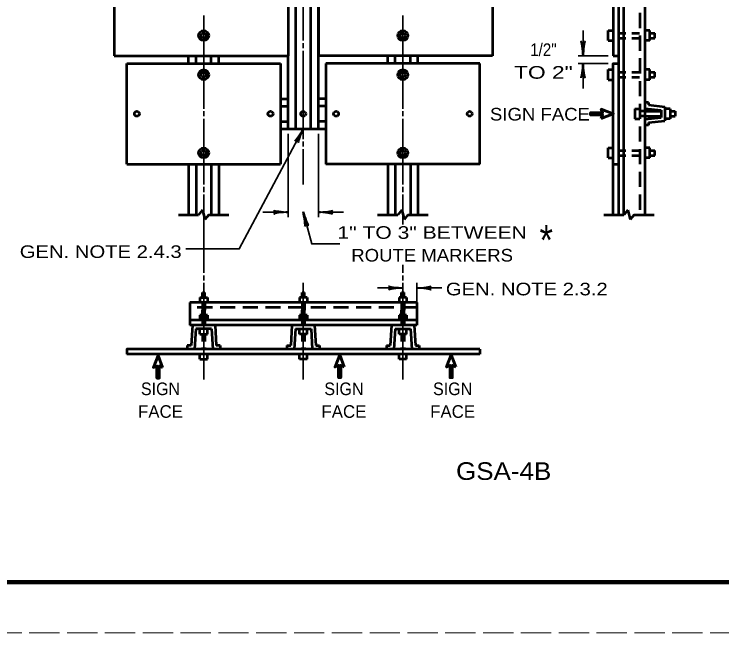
# Model space of a CAD drawing. Extents: x -45 to 635, y -382 to 59.
# Drawn here: x 146.2 to 286.5, y -381.5 to -258.9 of the extents above; entities that cross this region are included whole.
import ezdxf
from ezdxf.enums import TextEntityAlignment as Align

# ---------------------------------------------------------------- set-up
doc = ezdxf.new("R2010")
doc.units = 0
for name, pattern in [('LONG_DASHED', [7.5, 6, -1.5]), ('MEDIUM_DASHED', [4.5, 3, -1.5]), ('SHORT_DASHED', [2.7, 1.5, -1.2])]:
    doc.linetypes.add(name, pattern=pattern)
doc.layers.add('1', color=7, linetype='Continuous', lineweight=53)
doc.layers.add('61', color=7, linetype='Continuous', lineweight=35)

msp = doc.modelspace()

# ---------------------------------------------------------------- linework, layer by layer
at = {"layer": '1'}
for p, q in [((266.984, -218.128), (266.984, -298.648)), ((271.234, -218.128), (271.234, -298.648)), ((165.999, -231.628), (165.999, -267.128)), ((200.499, -231.628), (200.499, -267.128)), ((206.499, -231.628), (206.499, -267.128)), ((240.999, -231.628), (240.999, -267.128)), ((264.984, -231.628), (264.984, -267.128)), ((201.999, -274.128), (201.999, -238.628)), ((204.999, -274.128), (204.999, -238.628)), ((206.499, -274.128), (206.499, -238.628)), ((263.984, -264.128), (263.984, -262.128)), ((263.984, -262.128), (264.984, -262.128)), ((272.234, -262.128), (271.234, -262.128)), ((272.234, -264.128), (272.234, -262.128)), ((272.234, -262.628), (273.234, -262.628)), ((272.234, -263.628), (273.234, -263.628)), ((273.234, -263.628), (273.234, -262.628)), ((263.984, -264.128), (264.984, -264.128)), ((272.234, -264.128), (271.234, -264.128)), ((165.999, -267.128), (200.499, -267.128)), ((180.749, -268.628), (180.749, -267.128)), ((182.249, -268.628), (182.249, -267.128)), ((185.249, -268.628), (185.249, -267.128)), ((186.749, -268.628), (186.749, -267.128)), ((200.499, -281.628), (200.499, -267.128)), ((240.999, -267.128), (206.499, -267.128)), ((220.249, -268.628), (220.249, -267.128)), ((221.749, -268.628), (221.749, -267.128)), ((224.749, -268.628), (224.749, -267.128)), ((226.249, -268.628), (226.249, -267.128)), ((264.984, -267.128), (265.984, -267.128)), ((168.499, -268.628), (198.999, -268.628)), ((168.499, -288.628), (168.499, -268.628)), ((198.999, -268.628), (198.999, -288.628)), ((238.499, -268.628), (207.999, -268.628)), ((207.999, -268.628), (207.999, -288.628)), ((238.499, -288.628), (238.499, -268.628)), ((263.984, -271.878), (263.984, -269.878)), ((263.984, -269.878), (264.984, -269.878)), ((272.234, -269.878), (271.234, -269.878)), ((272.234, -271.878), (272.234, -269.878)), ((272.234, -270.378), (273.234, -270.378)), ((273.234, -271.378), (273.234, -270.378)), ((263.984, -271.878), (264.984, -271.878)), ((272.234, -271.878), (271.234, -271.878)), ((272.234, -271.378), (273.234, -271.378)), ((201.999, -281.628), (201.999, -274.128)), ((204.999, -281.628), (204.999, -274.128)), ((206.499, -281.628), (206.499, -274.128)), ((198.999, -275.628), (200.499, -275.628)), ((207.999, -275.628), (206.499, -275.628)), ((271.984, -276.378), (271.234, -276.378)), ((271.984, -276.378), (271.984, -276.878)), ((198.999, -277.128), (200.499, -277.128)), ((207.999, -277.128), (206.499, -277.128)), ((269.234, -277.628), (269.234, -279.628)), ((269.234, -277.628), (270.234, -277.628)), ((271.234, -277.549), (274.484, -277.91)), ((271.984, -276.878), (275.234, -277.239)), ((275.234, -277.239), (275.234, -280.017)), ((276.234, -277.628), (275.234, -277.628)), ((276.234, -277.628), (276.234, -279.628)), ((271.234, -278.128), (274.484, -278.128)), ((271.234, -279.128), (274.484, -279.128)), ((274.484, -277.91), (274.484, -279.346)), ((276.234, -278.128), (277.234, -278.128)), ((276.234, -279.128), (277.234, -279.128)), ((277.234, -278.128), (277.234, -279.128)), ((198.999, -280.128), (200.499, -280.128)), ((207.999, -280.128), (206.499, -280.128)), ((269.234, -279.628), (270.234, -279.628)), ((271.234, -279.707), (274.484, -279.346)), ((271.984, -280.378), (275.234, -280.017)), ((271.984, -280.378), (271.984, -280.878)), ((276.234, -279.628), (275.234, -279.628)), ((198.999, -281.628), (207.999, -281.628)), ((271.984, -280.878), (271.234, -280.878)), ((263.984, -287.378), (263.984, -285.378)), ((263.984, -285.378), (264.984, -285.378)), ((272.234, -285.378), (271.234, -285.378)), ((272.234, -287.378), (272.234, -285.378)), ((272.234, -285.878), (273.234, -285.878)), ((273.234, -286.878), (273.234, -285.878)), ((263.984, -287.378), (264.984, -287.378)), ((272.234, -287.378), (271.234, -287.378)), ((272.234, -286.878), (273.234, -286.878)), ((168.499, -288.628), (198.999, -288.628)), ((180.749, -288.628), (180.749, -298.628)), ((182.249, -288.628), (182.249, -298.628)), ((185.249, -288.628), (185.249, -298.628)), ((186.749, -288.628), (186.749, -298.628)), ((238.499, -288.628), (207.999, -288.628)), ((220.249, -288.628), (220.249, -298.628)), ((221.749, -288.628), (221.749, -298.628)), ((224.749, -288.628), (224.749, -298.628)), ((226.249, -288.628), (226.249, -298.628)), ((264.984, -288.628), (265.984, -288.628)), ((178.749, -298.628), (182.749, -298.628)), ((183.528, -297.654), (182.749, -298.628)), ((183.528, -297.654), (184.003, -299.56)), ((184.749, -298.628), (184.003, -299.56)), ((184.749, -298.628), (188.749, -298.628)), ((218.249, -298.628), (222.249, -298.628)), ((223.028, -297.654), (222.249, -298.628)), ((223.028, -297.654), (223.503, -299.56)), ((224.249, -298.628), (223.503, -299.56)), ((224.249, -298.628), (228.249, -298.628)), ((263.093, -298.669), (267.093, -298.669)), ((267.871, -297.695), (267.093, -298.669)), ((267.871, -297.695), (268.347, -299.601)), ((269.093, -298.669), (268.347, -299.601)), ((269.093, -298.669), (273.093, -298.669)), ((183.499, -314.023), (183.999, -314.023)), ((183.499, -315.023), (183.499, -314.023)), ((183.999, -315.023), (183.999, -314.023)), ((203.249, -314.023), (203.749, -314.023)), ((203.249, -315.023), (203.249, -314.023)), ((203.749, -315.023), (203.749, -314.023)), ((222.999, -314.023), (223.499, -314.023)), ((222.999, -315.023), (222.999, -314.023)), ((223.499, -315.023), (223.499, -314.023)), ((182.999, -315.023), (184.499, -315.023)), ((182.999, -315.023), (182.999, -316.023)), ((184.499, -315.023), (184.499, -316.023)), ((204.249, -315.023), (202.749, -315.023)), ((202.749, -315.023), (202.749, -316.023)), ((204.249, -315.023), (204.249, -316.023)), ((223.999, -315.023), (222.499, -315.023)), ((222.499, -315.023), (222.499, -316.023)), ((223.999, -315.023), (223.999, -316.023)), ((225.989, -316.023), (181.009, -316.023)), ((181.009, -316.023), (181.009, -320.523)), ((225.989, -316.023), (225.989, -320.523)), ((182.999, -318.523), (182.999, -319.523)), ((184.499, -318.523), (182.999, -318.523)), ((183.499, -317.523), (183.999, -317.523)), ((183.499, -318.523), (183.499, -317.523)), ((183.999, -318.523), (183.999, -317.523)), ((184.499, -318.523), (184.499, -319.523)), ((202.749, -318.523), (202.749, -319.523)), ((204.249, -318.523), (202.749, -318.523)), ((203.249, -317.523), (203.749, -317.523)), ((203.249, -318.523), (203.249, -317.523)), ((203.749, -318.523), (203.749, -317.523)), ((204.249, -318.523), (204.249, -319.523)), ((222.499, -318.523), (222.499, -319.523)), ((223.999, -318.523), (222.499, -318.523)), ((222.999, -317.523), (223.499, -317.523)), ((222.999, -318.523), (222.999, -317.523)), ((223.499, -318.523), (223.499, -317.523)), ((223.999, -318.523), (223.999, -319.523)), ((225.989, -319.523), (181.009, -319.523)), ((225.989, -320.523), (181.009, -320.523)), ((181.499, -320.523), (181.249, -324.523)), ((182.204, -321.273), (181.954, -325.273)), ((185.294, -321.273), (182.204, -321.273)), ((182.999, -322.273), (182.999, -321.273)), ((184.499, -322.273), (184.499, -321.273)), ((185.294, -321.273), (185.544, -325.273)), ((185.999, -320.523), (186.249, -324.523)), ((201.249, -320.523), (200.999, -324.523)), ((201.954, -321.273), (201.704, -325.273)), ((201.954, -321.273), (205.044, -321.273)), ((202.749, -322.273), (202.749, -321.273)), ((204.249, -322.273), (204.249, -321.273)), ((205.044, -321.273), (205.295, -325.273)), ((205.749, -320.523), (205.999, -324.523)), ((220.999, -320.523), (220.749, -324.523)), ((221.704, -321.273), (221.454, -325.273)), ((221.704, -321.273), (224.794, -321.273)), ((222.499, -322.273), (222.499, -321.273)), ((223.999, -322.273), (223.999, -321.273)), ((224.794, -321.273), (225.045, -325.273)), ((225.499, -320.523), (225.749, -324.523)), ((182.999, -322.273), (184.499, -322.273)), ((204.249, -322.273), (202.749, -322.273)), ((223.999, -322.273), (222.499, -322.273)), ((181.249, -324.523), (180.499, -324.523)), ((180.499, -324.523), (180.499, -325.273)), ((186.999, -324.523), (186.249, -324.523)), ((186.999, -324.523), (186.999, -325.273)), ((200.249, -324.523), (200.999, -324.523)), ((200.249, -324.523), (200.249, -325.273)), ((205.999, -324.523), (206.749, -324.523)), ((206.749, -324.523), (206.749, -325.273)), ((219.999, -324.523), (220.749, -324.523)), ((219.999, -324.523), (219.999, -325.273)), ((225.749, -324.523), (226.499, -324.523)), ((226.499, -324.523), (226.499, -325.273)), ((238.499, -325.273), (238.499, -326.273)), ((238.499, -326.273), (168.499, -326.273)), ((182.999, -327.273), (182.999, -326.273)), ((184.499, -327.273), (184.499, -326.273)), ((202.749, -327.273), (202.749, -326.273)), ((204.249, -327.273), (204.249, -326.273)), ((222.499, -327.273), (222.499, -326.273)), ((223.999, -327.273), (223.999, -326.273)), ((182.999, -327.273), (184.499, -327.273)), ((204.249, -327.273), (202.749, -327.273)), ((223.999, -327.273), (222.499, -327.273))]:
    msp.add_line(p, q, dxfattribs=at)
at = {"layer": '1', "linetype": 'MEDIUM_DASHED'}
for p, q in [((270.234, -218.128), (270.234, -298.648)), ((225.989, -317.023), (181.009, -317.023))]:
    msp.add_line(p, q, dxfattribs=at)
at = {"layer": '1', "lineweight": 35}
for p, q in [((203.499, -264.128), (203.499, -248.628)), ((183.749, -259.128), (183.749, -277.628)), ((223.249, -259.128), (223.249, -277.628)), ((258.984, -267.128), (258.984, -262.128)), ((203.499, -265.628), (203.499, -264.628)), ((203.499, -283.628), (203.499, -266.128)), ((263.984, -267.128), (257.984, -267.128)), ((263.984, -268.628), (257.984, -268.628)), ((258.984, -273.628), (258.984, -268.628)), ((183.749, -278.128), (183.749, -279.128)), ((223.249, -278.128), (223.249, -279.128)), ((183.749, -279.628), (183.749, -292.628)), ((223.249, -279.628), (223.249, -292.628)), ((200.499, -282.628), (200.499, -299.128)), ((206.499, -282.628), (206.499, -299.128)), ((203.499, -285.128), (203.499, -284.128)), ((203.499, -292.628), (203.499, -285.628)), ((183.749, -293.128), (183.749, -294.128)), ((223.249, -293.128), (223.249, -294.128)), ((223.249, -294.628), (223.249, -300.557)), ((200.499, -298.128), (195.499, -298.128)), ((211.499, -298.128), (206.499, -298.128)), ((223.249, -308.547), (223.249, -310.148)), ((183.749, -310.648), (183.749, -311.648)), ((223.249, -310.648), (223.249, -311.648)), ((183.749, -312.148), (183.749, -315.023)), ((203.499, -312.148), (203.499, -315.023)), ((223.249, -312.148), (223.249, -315.023)), ((225.989, -316.023), (225.989, -312.148)), ((218.249, -313.148), (223.249, -313.148)), ((225.989, -313.148), (230.989, -313.148)), ((183.749, -315.023), (183.749, -331.273)), ((203.499, -315.023), (203.499, -331.273)), ((223.249, -315.023), (223.249, -331.273))]:
    msp.add_line(p, q, dxfattribs=at)
at = {"layer": '1', "linetype": 'SHORT_DASHED'}
for p, q in [((265.984, -262.628), (271.234, -262.628)), ((265.984, -263.628), (271.234, -263.628)), ((265.984, -270.378), (271.234, -270.378)), ((265.984, -271.378), (271.234, -271.378)), ((271.234, -278.128), (270.234, -278.128)), ((271.234, -279.128), (270.234, -279.128)), ((265.984, -285.878), (271.234, -285.878)), ((265.984, -286.878), (271.234, -286.878)), ((183.499, -316.023), (183.499, -320.523)), ((183.999, -316.023), (183.999, -320.523)), ((203.249, -316.023), (203.249, -320.523)), ((203.749, -316.023), (203.749, -320.523)), ((222.999, -316.023), (222.999, -320.523)), ((223.499, -316.023), (223.499, -320.523)), ((183.499, -322.273), (183.499, -325.273)), ((183.999, -322.273), (183.999, -325.273)), ((203.249, -322.273), (203.249, -325.273)), ((203.749, -322.273), (203.749, -325.273)), ((222.999, -322.273), (222.999, -325.273)), ((223.499, -322.273), (223.499, -325.273))]:
    msp.add_line(p, q, dxfattribs=at)
at = {"layer": '1'}
for points in [[(265.984, -217.128), (265.984, -231.628), (265.984, -298.628)], [(264.984, -298.648), (264.984, -268.628), (265.984, -268.628)], [(238.499, -325.273), (168.499, -325.273), (168.499, -326.273)]]:
    msp.add_lwpolyline(points, dxfattribs=at)
at = {"layer": '1', "lineweight": 60}
for points in [[(262.599, -279.528), (264.984, -278.628), (262.599, -277.728), (262.869, -278.403), (260.484, -278.403), (260.484, -278.853), (262.869, -278.853)], [(175.595, -328.894), (174.695, -326.509), (173.796, -328.894), (174.47, -328.624), (174.47, -331.009), (174.921, -331.009), (174.921, -328.624)], [(211.622, -328.778), (210.722, -326.393), (209.822, -328.778), (210.497, -328.508), (210.497, -330.893), (210.947, -330.893), (210.947, -328.508)], [(233.733, -328.778), (232.833, -326.393), (231.933, -328.778), (232.608, -328.508), (232.608, -330.893), (233.058, -330.893), (233.058, -328.508)]]:
    msp.add_lwpolyline(points, close=True, dxfattribs=at)
at = {"layer": '1', "lineweight": 35}
for points in [[(203.499, -281.628), (190.799, -305.404), (180.23, -305.404)], [(183.749, -294.628), (183.749, -298.628), (183.749, -310.148)], [(203.456, -298.055), (205.189, -304.408), (210.77, -304.408)]]:
    msp.add_lwpolyline(points, dxfattribs=at)
at = {"layer": '1'}
for centre, radius in [((183.749, -263.128), 1), ((223.249, -263.128), 1), ((183.749, -263.128), 0.5), ((223.249, -263.128), 0.5), ((183.749, -270.878), 1), ((183.749, -270.878), 0.5), ((223.249, -270.878), 1), ((223.249, -270.878), 0.5), ((170.499, -278.628), 0.5), ((196.999, -278.628), 0.5), ((203.499, -278.628), 0.5), ((209.999, -278.628), 0.5), ((236.499, -278.628), 0.5), ((183.749, -286.378), 1), ((183.749, -286.378), 0.5), ((223.249, -286.378), 1), ((223.249, -286.378), 0.5)]:
    msp.add_circle(centre, radius, dxfattribs=at)
at = {"layer": '1', "lineweight": 40}
for centre, major_axis, ratio, start_param, end_param in [((258.708, -266.037), (0.156, -1.786), 0.122415, 0.8963533, 3.1415927), ((258.708, -266.037), (0.156, -1.786), 0.122415, 0.8963533, 3.1415927), ((259.196, -266.007), (-0.176, -1.756), 0.07063, 3.1407148, 5.41811), ((259.196, -266.007), (-0.176, -1.756), 0.07063, 3.1407148, 5.41811), ((258.773, -269.748), (0.176, 1.756), 0.07063, 3.1407148, 5.41811), ((258.773, -269.748), (0.176, 1.756), 0.07063, 3.1407148, 5.41811), ((259.26, -269.719), (-0.156, 1.786), 0.122415, 0.8963533, 3.1415927), ((259.26, -269.719), (-0.156, 1.786), 0.122415, 0.8963533, 3.1415927), ((202.785, -282.516), (0.982, 1.467), 0.07063, 3.1407148, 5.41811), ((203.229, -282.721), (0.704, 1.649), 0.122415, 0.8963533, 3.1415927), ((199.408, -298.404), (1.786, 0.156), 0.122415, 0.8963533, 3.1415927), ((199.379, -297.916), (1.756, -0.176), 0.07063, 3.1407148, 5.41811), ((203.547, -299.191), (-0.293, 1.741), 0.07063, 3.1407148, 5.41811), ((204.01, -299.035), (-0.62, 1.682), 0.122415, 0.8963533, 3.1415927), ((207.59, -297.852), (-1.786, -0.156), 0.122415, 0.8963533, 3.1415927), ((207.62, -298.339), (-1.756, 0.176), 0.07063, 3.1407148, 5.41811), ((222.129, -312.937), (1.756, -0.176), 0.07063, 3.1407148, 5.41811), ((227.08, -312.872), (-1.786, -0.156), 0.122415, 0.8963533, 3.1415927), ((227.08, -312.872), (-1.786, -0.156), 0.122415, 0.8963533, 3.1415927), ((222.158, -313.425), (1.786, 0.156), 0.122415, 0.8963533, 3.1415927), ((227.11, -313.36), (-1.756, 0.176), 0.07063, 3.1407148, 5.41811), ((227.11, -313.36), (-1.756, 0.176), 0.07063, 3.1407148, 5.41811)]:
    msp.add_ellipse(centre, major_axis=major_axis, ratio=ratio, start_param=start_param, end_param=end_param, dxfattribs=at)
at = {"layer": '61', "lineweight": 158}
msp.add_line((624.229, -371.5), (-14.831, -371.48), dxfattribs=at)
at = {"layer": '61', "linetype": 'LONG_DASHED', "lineweight": 13}
msp.add_line((635.169, -381.48), (-44.891, -381.5), dxfattribs=at)

# ---------------------------------------------------------------- texts
at = {"layer": '1'}
for s, height, width, p in [('1/2"', 2.5, 0.9, (251.117, -267.171)), ('TO 2"', 2.5, 1.35, (251.117, -271.671)), ('SIGN FACE', 2.5, 1.1, (250.437, -279.958)), ('1" TO 3" BETWEEN', 2.5, 1.25, (229.054, -303.408)), ('*', 6, 0.85, (251.685, -306.646)), ('GEN. NOTE 2.4.3', 2.5, 1.2, (163.327, -307.198)), ('ROUTE MARKERS', 2.5, 1.1, (229.054, -307.908)), ('GEN. NOTE 2.3.2', 2.5, 1.2, (247.82, -314.611)), ('SIGN', 2.5, 0.95, (175.186, -334.385)), ('SIGN', 2.5, 0.95, (211.561, -334.385)), ('SIGN', 2.5, 0.95, (233.118, -334.385)), ('GSA-4B', 3.5, 1.1, (243.241, -351.191))]:
    msp.add_text(s, height=height, dxfattribs=dict(at, width=width)).set_placement(p, align=Align.CENTER)
for p in [(175.185, -338.885), (211.561, -338.885), (233.117, -338.885)]:
    msp.add_text('FACE', height=2.5, dxfattribs=at).set_placement(p, align=Align.CENTER)

doc.saveas('drawing.dxf')
